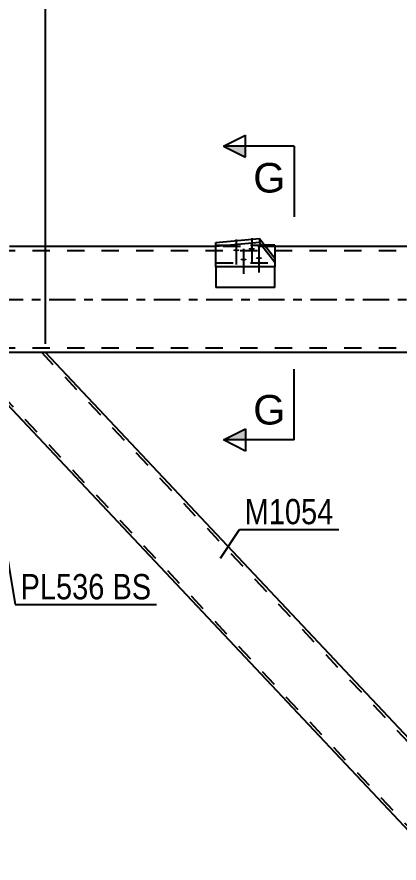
# Model space of a CAD drawing. Header units: millimetres. Extents: x -147 to 1042, y -583 to 258.
# Drawn here: x 426.7 to 470, y -63.8 to 32 of the extents above; entities that cross this region are included whole.
import ezdxf

# ---------------------------------------------------------------- set-up
doc = ezdxf.new("R2010")
doc.units = ezdxf.units.MM
doc.linetypes.add('DXK_LINE_DOT2', pattern=[3.9198, 1.9599, -1.9599])
doc.linetypes.add('DXK_LINE_DOT3', pattern=[5.9187, 2.979, -0.9799, 0.9799, -0.9799])
doc.styles.add('Arial', font='arial.ttf', dxfattribs={"height": 0.2})
doc.styles.add('Arial Narrow', font='ARIALN.TTF', dxfattribs={"height": 0.2})

# ---------------------------------------------------------------- blocks, each defined once
blk = doc.blocks.new('Part-335478933-4283 - 4163')
at = {"color": 2, "linetype": 'Continuous'}
for p, q in [((429.965, -6), (422.042, -6)), ((479.402, -58.545), (429.986, -6)), ((474.46, -63.8), (422.042, -8.062)), ((478.963, -59.012), (474.46, -63.8)), ((479.402, -58.545), (478.963, -59.012))]:
    blk.add_line(p, q, dxfattribs=at)
at = {"color": 7, "linetype": 'DXK_LINE_DOT2'}
for p, q in [((422.042, -8.062), (422.042, -6)), ((479.182, -58.779), (429.547, -6)), ((429.986, -6), (429.965, -6)), ((429.986, -6), (429.965, -6)), ((474.68, -63.566), (422.042, -7.595)), ((479.368, -58.581), (478.963, -59.012)), ((474.68, -63.566), (474.696, -63.549))]:
    blk.add_line(p, q, dxfattribs=at)
blk = doc.blocks.new('Part-335478933-4398 - 4163')
at = {"color": 7, "linetype": 'DXK_LINE_DOT2'}
for p, q in [((449.258, 3.717), (449.258, 6.155)), ((449.258, 6.155), (454.784, 6.155)), ((455.943, 4.665), (455.943, 3.717))]:
    blk.add_line(p, q, dxfattribs=at)
at = {"color": 2, "linetype": 'Continuous'}
for p, q in [((455.943, 6.155), (454.784, 6.155)), ((455.943, 6.155), (455.943, 4.665)), ((449.258, 3.717), (449.258, 1.355)), ((455.943, 1.355), (455.943, 3.717)), ((455.943, 1.355), (449.258, 1.355))]:
    blk.add_line(p, q, dxfattribs=at)
blk = doc.blocks.new('Part-335478933-4478 - 4163')
at = {"color": 2, "linetype": 'Continuous'}
for p, q in [((449.258, 6), (425.911, 6)), ((548.042, 6), (455.943, 6)), ((528.839, -6), (429.965, -6))]:
    blk.add_line(p, q, dxfattribs=at)
at = {"color": 7, "linetype": 'DXK_LINE_DOT2'}
for p, q in [((455.943, 6), (449.258, 6)), ((548.042, 5.52), (-7.6, 5.52)), ((548.042, -5.52), (-7.6, -5.52)), ((429.965, -6), (421.802, -6))]:
    blk.add_line(p, q, dxfattribs=at)
at = {"color": 7, "linetype": 'DXK_LINE_DOT3'}
blk.add_line((-7.6, 0), (548.042, 0), dxfattribs=at)
blk = doc.blocks.new('Part-335478933-4484 - 4163')
at = {"color": 2, "linetype": 'Continuous'}
for p, q in [((449.258, 6.463), (454.195, 6.913)), ((454.195, 6.913), (455.943, 4.665)), ((454.195, 6.913), (454.195, 6.462)), ((449.258, 3.717), (449.258, 6.463)), ((454.195, 6.462), (449.258, 6.012)), ((454.195, 6.462), (455.943, 4.214)), ((455.943, 4.665), (455.943, 3.717)), ((455.943, 3.717), (449.258, 3.717))]:
    blk.add_line(p, q, dxfattribs=at)
at = {"color": 7, "linetype": 'DXK_LINE_DOT2'}
blk.add_line((449.258, 4.168), (455.943, 4.168), dxfattribs=at)
blk = doc.blocks.new('Bolt-335478933-4509 - 4163')
at = {"linetype": 'Continuous'}
for points in [[(453.305, 5.867), (453.38, 5.864), (453.451, 5.856), (453.517, 5.843), (453.572, 5.826), (453.617, 5.805), (453.647, 5.782), (453.663, 5.757), (453.663, 5.731), (453.647, 5.706), (453.617, 5.682), (453.572, 5.661), (453.517, 5.644), (453.451, 5.631), (453.38, 5.623), (453.305, 5.621), (453.23, 5.623), (453.158, 5.631), (453.093, 5.644), (453.037, 5.661), (452.993, 5.682), (452.963, 5.706), (452.947, 5.731), (452.947, 5.757), (452.963, 5.782), (452.993, 5.805), (453.037, 5.826), (453.093, 5.843), (453.158, 5.856), (453.23, 5.864)], [(451.565, 5.709), (451.64, 5.706), (451.712, 5.698), (451.777, 5.685), (451.833, 5.668), (451.877, 5.647), (451.908, 5.624), (451.923, 5.598), (451.923, 5.573), (451.908, 5.547), (451.877, 5.524), (451.833, 5.503), (451.777, 5.486), (451.712, 5.473), (451.64, 5.465), (451.565, 5.462), (451.491, 5.465), (451.419, 5.473), (451.354, 5.486), (451.298, 5.503), (451.254, 5.524), (451.223, 5.547), (451.207, 5.573), (451.207, 5.598), (451.223, 5.624), (451.254, 5.647), (451.298, 5.668), (451.354, 5.685), (451.419, 5.698), (451.491, 5.706)], [(454.128, 4.809), (454.203, 4.807), (454.274, 4.799), (454.339, 4.786), (454.395, 4.769), (454.439, 4.748), (454.47, 4.724), (454.486, 4.699), (454.486, 4.673), (454.47, 4.648), (454.439, 4.625), (454.395, 4.604), (454.339, 4.587), (454.274, 4.574), (454.203, 4.566), (454.128, 4.563), (454.053, 4.566), (453.981, 4.574), (453.916, 4.587), (453.86, 4.604), (453.816, 4.625), (453.785, 4.648), (453.77, 4.673), (453.77, 4.699), (453.785, 4.724), (453.816, 4.748), (453.86, 4.769), (453.916, 4.786), (453.981, 4.799), (454.053, 4.807)], [(452.388, 4.651), (452.463, 4.648), (452.535, 4.64), (452.6, 4.627), (452.656, 4.61), (452.7, 4.589), (452.731, 4.566), (452.746, 4.541), (452.746, 4.515), (452.731, 4.49), (452.7, 4.466), (452.656, 4.445), (452.6, 4.428), (452.535, 4.415), (452.463, 4.407), (452.388, 4.405), (452.313, 4.407), (452.242, 4.415), (452.177, 4.428), (452.121, 4.445), (452.076, 4.466), (452.046, 4.49), (452.03, 4.515), (452.03, 4.541), (452.046, 4.566), (452.076, 4.589), (452.121, 4.61), (452.177, 4.627), (452.242, 4.64), (452.313, 4.648)]]:
    blk.add_hatch(color=1, dxfattribs=at).paths.add_polyline_path(points)
at = {"color": 1, "linetype": 'Continuous'}
for p, q in [((451.565, 6.788), (451.565, 3.969)), ((453.305, 6.947), (453.305, 4.128)), ((454.128, 5.889), (454.128, 3.07)), ((452.388, 5.731), (452.388, 2.912))]:
    blk.add_line(p, q, dxfattribs=at)
blk = doc.blocks.new('StraightDimension-335478933-5588 - 4163')
at = {"color": 7, "linetype": 'Continuous'}
for p, q in [((416.762, -5), (416.762, 78.669)), ((429.986, -5), (429.986, 78.669)), ((418.262, 64.328), (415.262, 63.128)), ((428.486, 63.128), (431.486, 64.328)), ((416.762, 63.728), (429.986, 63.728))]:
    blk.add_line(p, q, dxfattribs=at)
at = {"color": 0}
blk.add_wipeout([(426.716, 64.478), (426.716, 68.678), (420.032, 68.678), (420.032, 64.478)], dxfattribs=at)
at = {"color": 3, "style": 'Arial Narrow'}
blk.add_text('331', height=2.8633, dxfattribs=at).set_placement((420.632, 65.078))
at = {"color": 0, "linetype": 'Continuous'}
blk.add_wipeout([(429.386, 79.269), (425.186, 79.269), (425.186, 68.928), (429.386, 68.928)], dxfattribs=at)
at = {"color": 3, "linetype": 'Continuous', "style": 'Arial Narrow'}
blk.add_text('10940', height=2.8633, rotation=90.00021, dxfattribs=at).set_placement((428.786, 69.528))
blk = doc.blocks.new('StraightDimension-335478933-5598 - 4163')
at = {"color": 7, "linetype": 'Continuous'}
for p, q in [((429.986, -5), (429.986, 78.669)), ((528.817, -5), (528.817, 74.169)), ((431.486, 64.328), (428.486, 63.128)), ((527.317, 63.128), (530.317, 64.328)), ((429.986, 63.728), (528.817, 63.728))]:
    blk.add_line(p, q, dxfattribs=at)
at = {"color": 0}
blk.add_wipeout([(483.658, 64.478), (483.658, 68.678), (475.146, 68.678), (475.146, 64.478)], dxfattribs=at)
at = {"color": 3, "style": 'Arial Narrow'}
blk.add_text('2471', height=2.8633, dxfattribs=at).set_placement((475.746, 65.078))
at = {"color": 0, "linetype": 'Continuous'}
blk.add_wipeout([(528.217, 74.769), (524.017, 74.769), (524.017, 64.428), (528.217, 64.428)], dxfattribs=at)
at = {"color": 3, "linetype": 'Continuous', "style": 'Arial Narrow'}
blk.add_text('13410', height=2.8633, rotation=90.00021, dxfattribs=at).set_placement((527.617, 65.028))
blk = doc.blocks.new('Mark-335478933-4279 - 4163')
at = {"color": 30, "linetype": 'Continuous'}
for p, q in [((449.782, -29.28), (451.912, -26.037)), ((451.912, -26.037), (463.163, -26.037))]:
    blk.add_line(p, q, dxfattribs=at)
at = {"color": 0}
blk.add_wipeout([(462.563, -25.437), (462.563, -22.437), (452.512, -22.437), (452.512, -25.437)], dxfattribs=at)
blk.add_wipeout([(462.563, -25.437), (462.563, -22.437), (452.512, -22.437), (452.512, -25.437)], dxfattribs=at)
at = {"color": 3, "style": 'Arial Narrow'}
blk.add_text('M1054', height=2.8633, dxfattribs=at).set_placement((452.512, -25.437))
blk = doc.blocks.new('MarkSet-335478933-13001 - 4163')
at = {"color": 30, "linetype": 'Continuous'}
for p, q in [((421.862, -6.504), (426.549, -34.542)), ((426.549, -34.542), (442.536, -34.542))]:
    blk.add_line(p, q, dxfattribs=at)
at = {"color": 0}
for points in [[(436.653, -33.942), (436.653, -30.942), (427.149, -30.942), (427.149, -33.942)], [(441.936, -33.942), (441.936, -30.942), (437.553, -30.942), (437.553, -33.942)]]:
    blk.add_wipeout(points, dxfattribs=at)
for points in [[(436.653, -33.942), (436.653, -30.942), (427.149, -30.942), (427.149, -33.942)], [(441.936, -33.942), (441.936, -30.942), (437.553, -30.942), (437.553, -33.942)]]:
    blk.add_wipeout(points, dxfattribs=at)
at = {"color": 3, "style": 'Arial Narrow'}
for s, p in [('PL536', (427.149, -33.942)), ('BS', (437.553, -33.942))]:
    blk.add_text(s, height=2.8633, dxfattribs=at).set_placement(p)
blk = doc.blocks.new('SectionMark-335478933-5699 - 4163')
at = {"linetype": 'Continuous'}
for points in [[(452.61, 17.363), (452.61, 16.113), (450.11, 17.363)], [(452.61, -14.651), (452.61, -15.901), (450.11, -15.901)]]:
    blk.add_hatch(color=6, dxfattribs=at).paths.add_polyline_path(points)
at = {"color": 6, "linetype": 'Continuous'}
for p, q in [((450.11, 17.363), (452.61, 18.613)), ((452.61, 16.113), (452.61, 18.613)), ((458.11, 17.363), (450.11, 17.363)), ((450.11, 17.363), (452.61, 16.113)), ((458.11, 17.363), (458.11, 9.363)), ((458.11, -15.901), (458.11, -7.901)), ((450.11, -15.901), (452.61, -14.651)), ((452.61, -14.651), (452.61, -17.151)), ((458.11, -15.901), (450.11, -15.901)), ((452.61, -17.151), (450.11, -15.901))]:
    blk.add_line(p, q, dxfattribs=at)
at = {"color": 0, "linetype": 'Continuous'}
for points in [[(457.11, 12.113), (457.11, 15.613), (453.48, 15.613), (453.48, 12.113)], [(457.11, -14.151), (457.11, -10.651), (453.48, -10.651), (453.48, -14.151)]]:
    blk.add_wipeout(points, dxfattribs=at)
at = {"color": 3, "linetype": 'Continuous', "style": 'Arial'}
for p in [(453.48, 12.113), (453.48, -14.151)]:
    blk.add_text('G', height=3.343, dxfattribs=at).set_placement(p)

msp = doc.modelspace()

# ---------------------------------------------------------------- block references
for name in ['Part-335478933-4478 - 4163', 'Part-335478933-4484 - 4163', 'Bolt-335478933-4509 - 4163', 'Part-335478933-4398 - 4163', 'Part-335478933-4283 - 4163']:
    msp.add_blockref(name, (0, 0))

# ---------------------------------------------------------------- next in the draw order: block references
for name in ['StraightDimension-335478933-5588 - 4163', 'MarkSet-335478933-13001 - 4163', 'Mark-335478933-4279 - 4163']:
    msp.add_blockref(name, (0, 0))

# ---------------------------------------------------------------- next in the draw order: block references
msp.add_blockref('StraightDimension-335478933-5598 - 4163', (0, 0))

# ---------------------------------------------------------------- next in the draw order: block references
msp.add_blockref('SectionMark-335478933-5699 - 4163', (0, 0))

doc.saveas('drawing.dxf')
